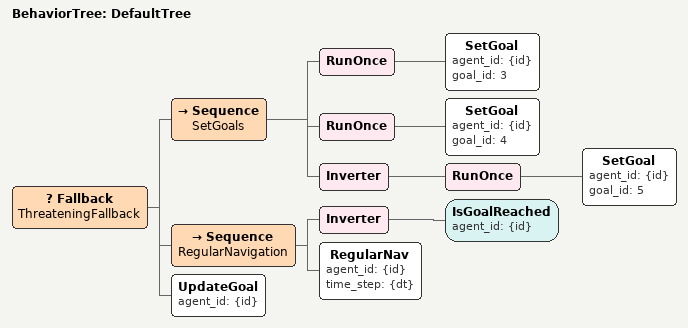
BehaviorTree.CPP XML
<?xml version="1.0" encoding="UTF-8"?>
<root main_tree_to_execute="DefaultTree" BTCPP_format="4">

<include path="BTRegularNav.xml" />

<BehaviorTree ID="DefaultTree">
  <Fallback name="ThreateningFallback">
    <!-- Goal setting Sequence -->
    <Sequence name="SetGoals">
        <RunOnce>
          <SetGoal agent_id="{id}" goal_id="3"/>
        </RunOnce>
        <RunOnce>
          <SetGoal agent_id="{id}" goal_id="4"/>
        </RunOnce>
        <Inverter>
          <RunOnce>
            <SetGoal agent_id="{id}" goal_id="5"/>
          </RunOnce>
        </Inverter>

    </Sequence>
    <Sequence name="RegularNavigation">
      <Inverter>
        <IsGoalReached agent_id="{id}"/>
      </Inverter>
      <RegularNav agent_id="{id}" time_step="{dt}"/>
    </Sequence>
    <UpdateGoal agent_id="{id}"/>
  </Fallback>
</BehaviorTree>

</root>
